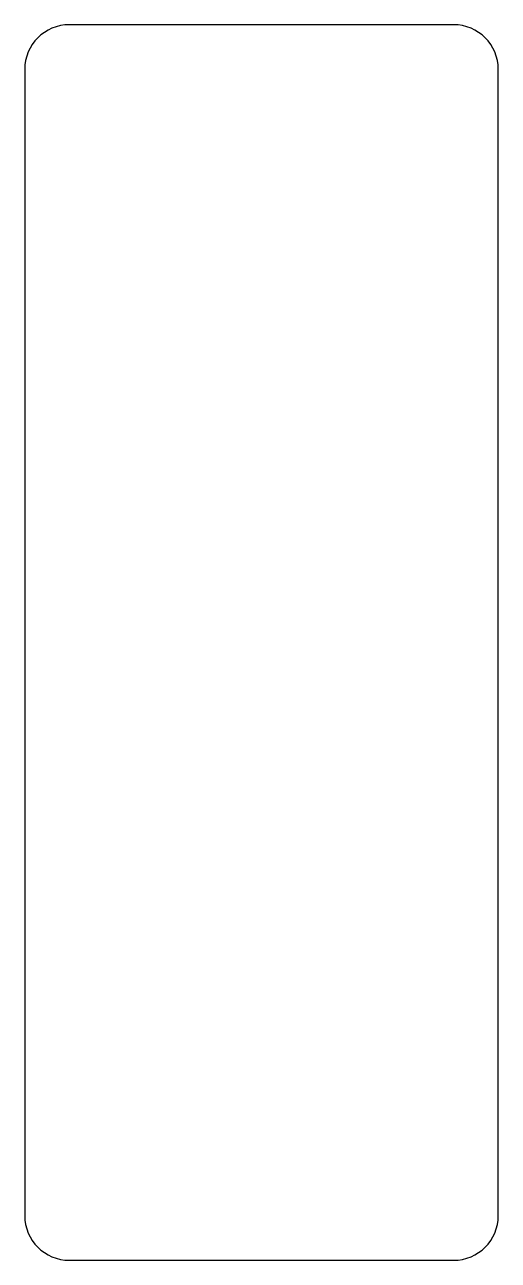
# Model space of a CAD drawing. Header units: millimetres. Extents: x -19.1 to 19.1, y 1.4 to 101.
import ezdxf

# ---------------------------------------------------------------- set-up
doc = ezdxf.new("R2010")
doc.units = ezdxf.units.MM
doc.layers.add('Edge.Cuts', color=7, linetype='Continuous')

msp = doc.modelspace()

# ---------------------------------------------------------------- linework, layer by layer
at = {"layer": 'Edge.Cuts'}
for p, q in [((15.5, 101), (-15.5, 101)), ((-19.1, 97.4), (-19.1, 5)), ((19.1, 5), (19.1, 97.4)), ((-15.5, 1.4), (15.5, 1.4))]:
    msp.add_line(p, q, dxfattribs=at)
for centre, start, end in [((-15.5, 97.4), 90, 180), ((15.5, 97.4), 0, 90), ((-15.5, 5), -180, -90), ((15.5, 5), -90, 0)]:
    msp.add_arc(centre, 3.6, start, end, dxfattribs=at)

doc.saveas('drawing.dxf')
